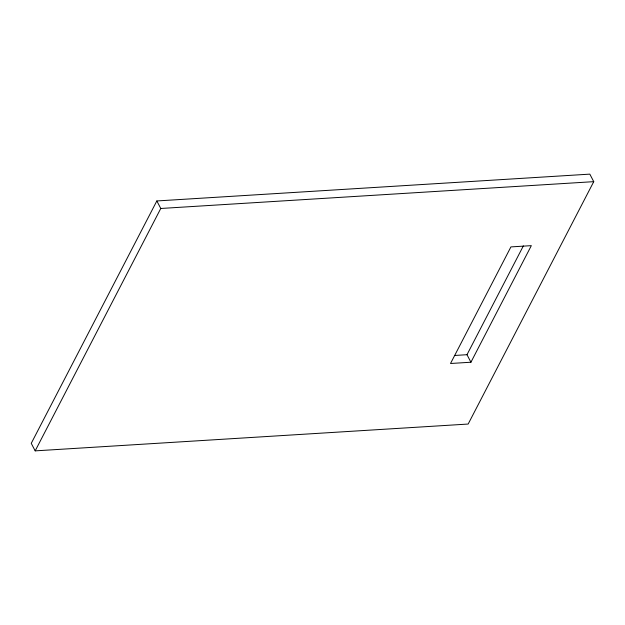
<?xml version="1.0" encoding="UTF-8"?>
<svg xmlns="http://www.w3.org/2000/svg" width="625" height="625" viewBox="0 0 625 625"><rect width="100%" height="100%" fill="white"/><g stroke="black" fill="none" stroke-linecap="round" stroke-linejoin="round"><path stroke-width="0.94" d="M156.836 200.953L31.25 443.344L35.18 450.867L468.164 424.047L593.75 181.656L589.82 174.133L156.836 200.953L160.773 208.477L35.18 450.867M470.93 362.227L531.328 245.648L510.922 246.906L450.516 363.492L470.93 362.227L466.992 354.703L523.367 245.891M160.773 208.477L593.75 181.656M454.359 355.484L466.992 354.703"/></g></svg>
